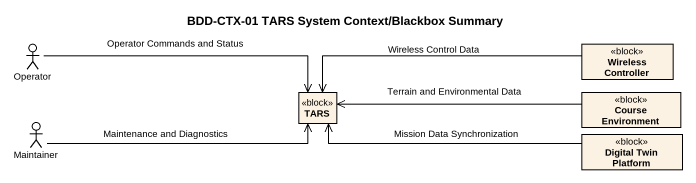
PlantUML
@startuml
title BDD-CTX-01 TARS System Context/Blackbox Summary
allowmixing
hide circle
hide empty members
actor Operator
class "Wireless Controller" as Wireless_Controller <<block>>
actor Maintainer
class TARS <<block>>
class "Course Environment" as Course_Environment <<block>>
class "Digital Twin Platform" as Digital_Twin_Platform <<block>>
Operator -right-> TARS : Operator Commands and Status
Wireless_Controller -left-> TARS : Wireless Control Data
Maintainer -right-> TARS : Maintenance and Diagnostics
Course_Environment -left-> TARS : Terrain and Environmental Data
Digital_Twin_Platform -left-> TARS : Mission Data Synchronization
@enduml
